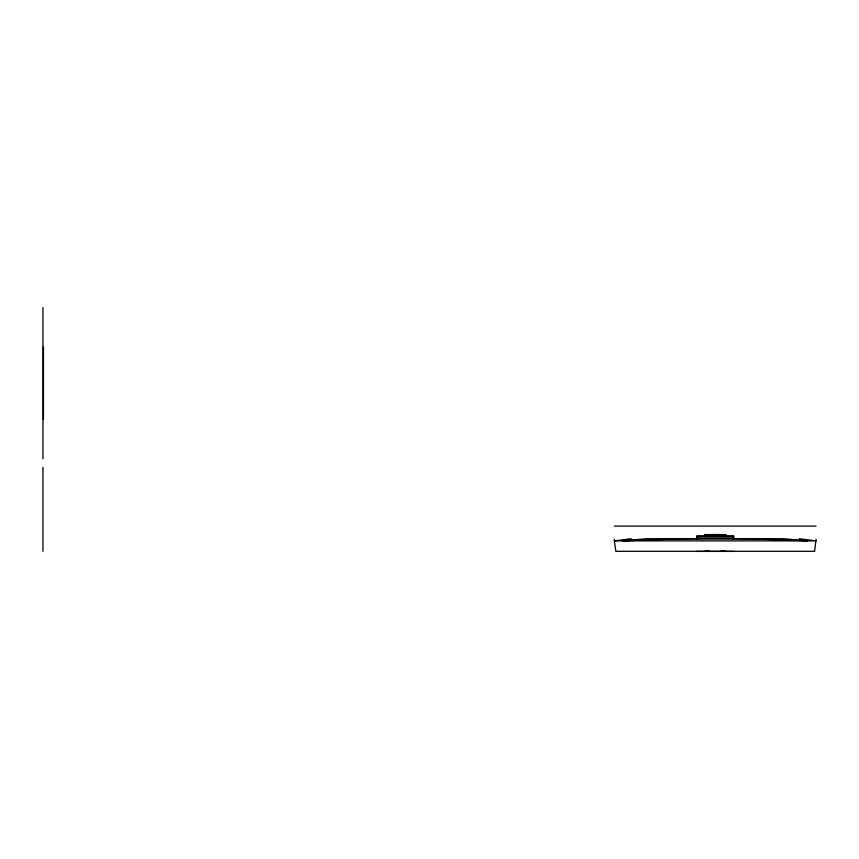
<?xml version="1.0" encoding="UTF-8"?>
<svg xmlns="http://www.w3.org/2000/svg" width="859" height="859" viewBox="0 0 859 859"><rect width="100%" height="100%" fill="white"/><g stroke="black" fill="none" stroke-linecap="round" stroke-linejoin="round"><path stroke-width="1.29" d="M631.182 538.7L614.368 540.891L615.839 551.306L814.59 551.306L816.05 539.388M709.341 551.274L704.616 551.338M614.368 526.095L816.05 526.095M704.616 536.521L704.616 534.577L725.801 534.577L725.801 536.521M704.616 534.631L725.801 534.631M696.724 536.263L733.693 536.263M696.724 537.863L733.693 537.863M720.143 551.274L725.801 551.338M799.246 538.7L816.05 540.891L614.368 540.891L614.368 539.388M733.693 538.7L733.693 536.102L696.724 536.102L696.724 538.7M733.693 551.392L696.724 551.392M43.455 347.025L43.455 419.46M42.95 307.608L42.95 458.867M42.95 467.275L42.95 551.306M646.72 538.7L622.775 540.891A2010.039 2010.039 0 0 1 807.643 540.891L783.698 538.7L646.72 538.7"/></g></svg>
